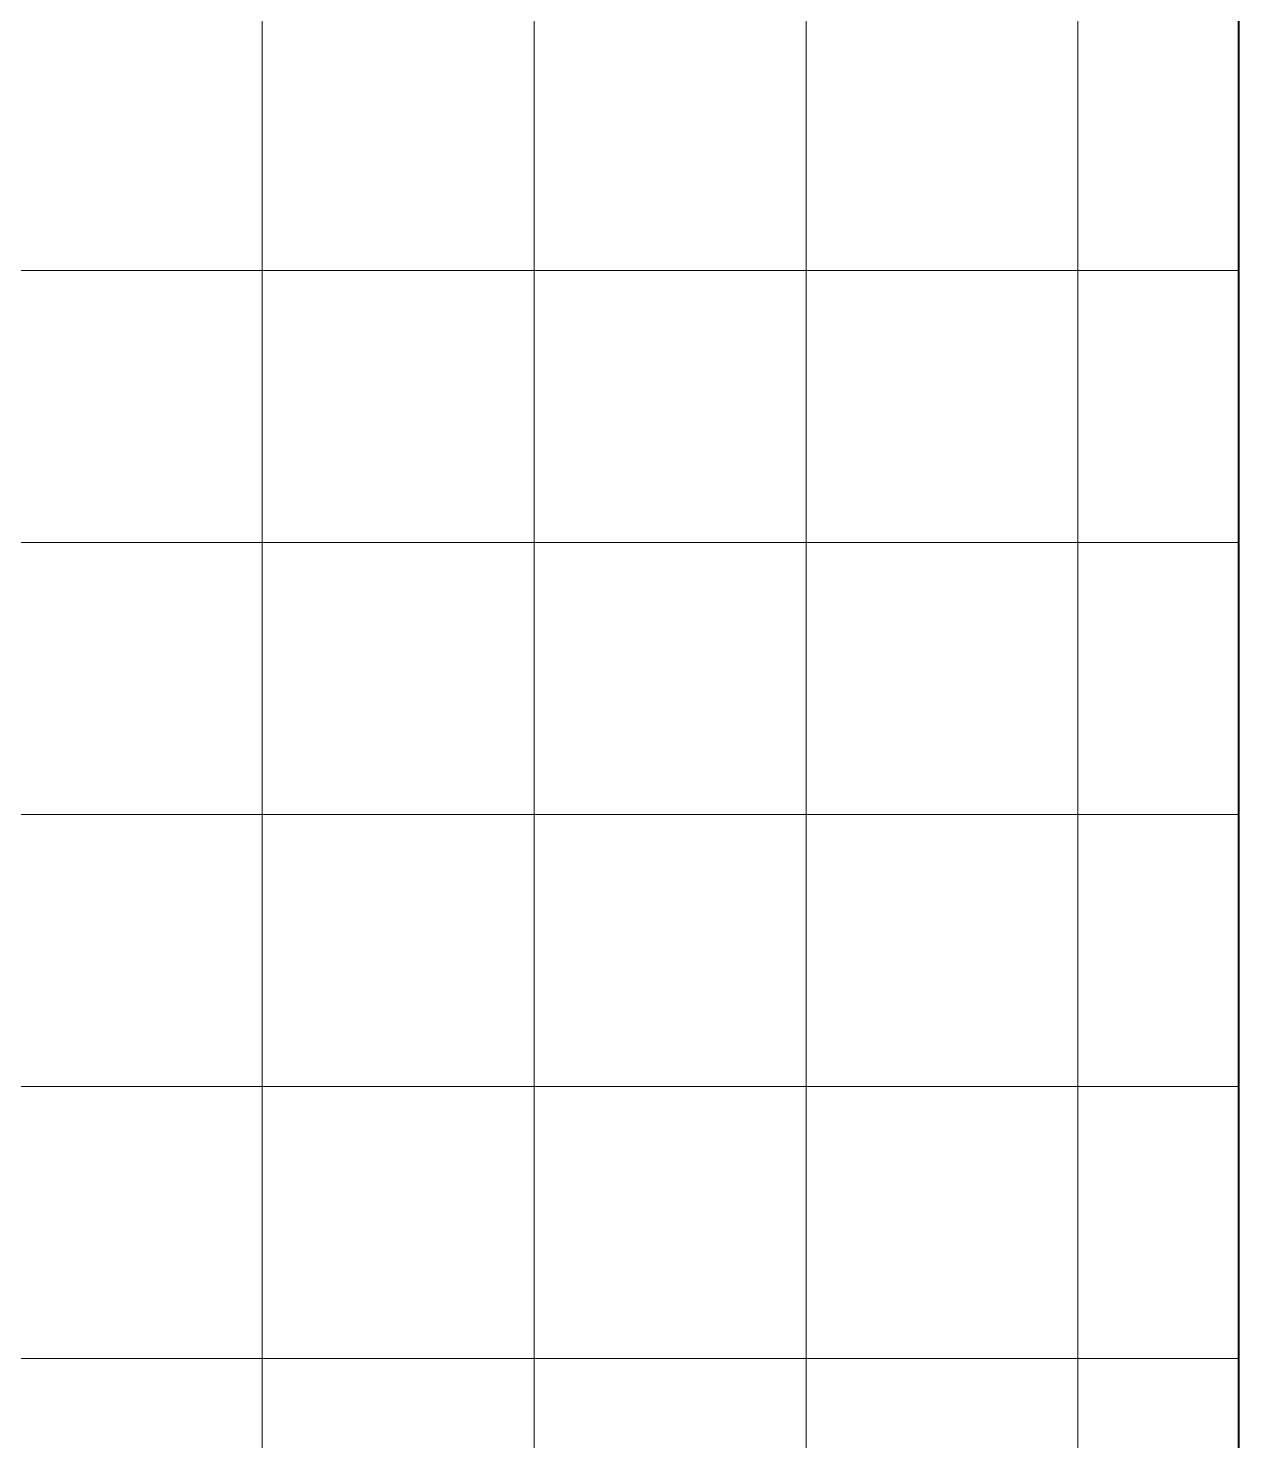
# Model space of a CAD drawing. Header units: millimetres. Extents: x 684983 to 685377, y 990360 to 990509.
# Drawn here: x 685212.26 to 685221.16, y 990431.43 to 990441.82 of the extents above; entities that cross this region are included whole.
import ezdxf

# ---------------------------------------------------------------- set-up
doc = ezdxf.new("R2010")
doc.units = ezdxf.units.MM
doc.layers.add('grid', color=8, linetype='Continuous', lineweight=9)

msp = doc.modelspace()

# ---------------------------------------------------------------- linework, layer by layer
at = {"lineweight": 40}
msp.add_lwpolyline([(685118.727, 990360.285), (685221.159, 990360.285), (685221.159, 990509.155), (685118.727, 990509.155)], close=True, dxfattribs=at)
at = {"layer": 'grid'}
for p, q in [((685213.977, 990509.155), (685213.977, 990370.9)), ((685215.977, 990509.155), (685215.977, 990370.9)), ((685217.977, 990509.155), (685217.977, 990370.9)), ((685219.977, 990509.155), (685219.977, 990370.9)), ((685221.159, 990440.038), (685118.727, 990440.038)), ((685221.159, 990438.038), (685118.727, 990438.038)), ((685221.159, 990436.038), (685118.727, 990436.038)), ((685221.159, 990434.038), (685118.727, 990434.038)), ((685221.159, 990432.038), (685118.727, 990432.038))]:
    msp.add_line(p, q, dxfattribs=at)

doc.saveas('drawing.dxf')
